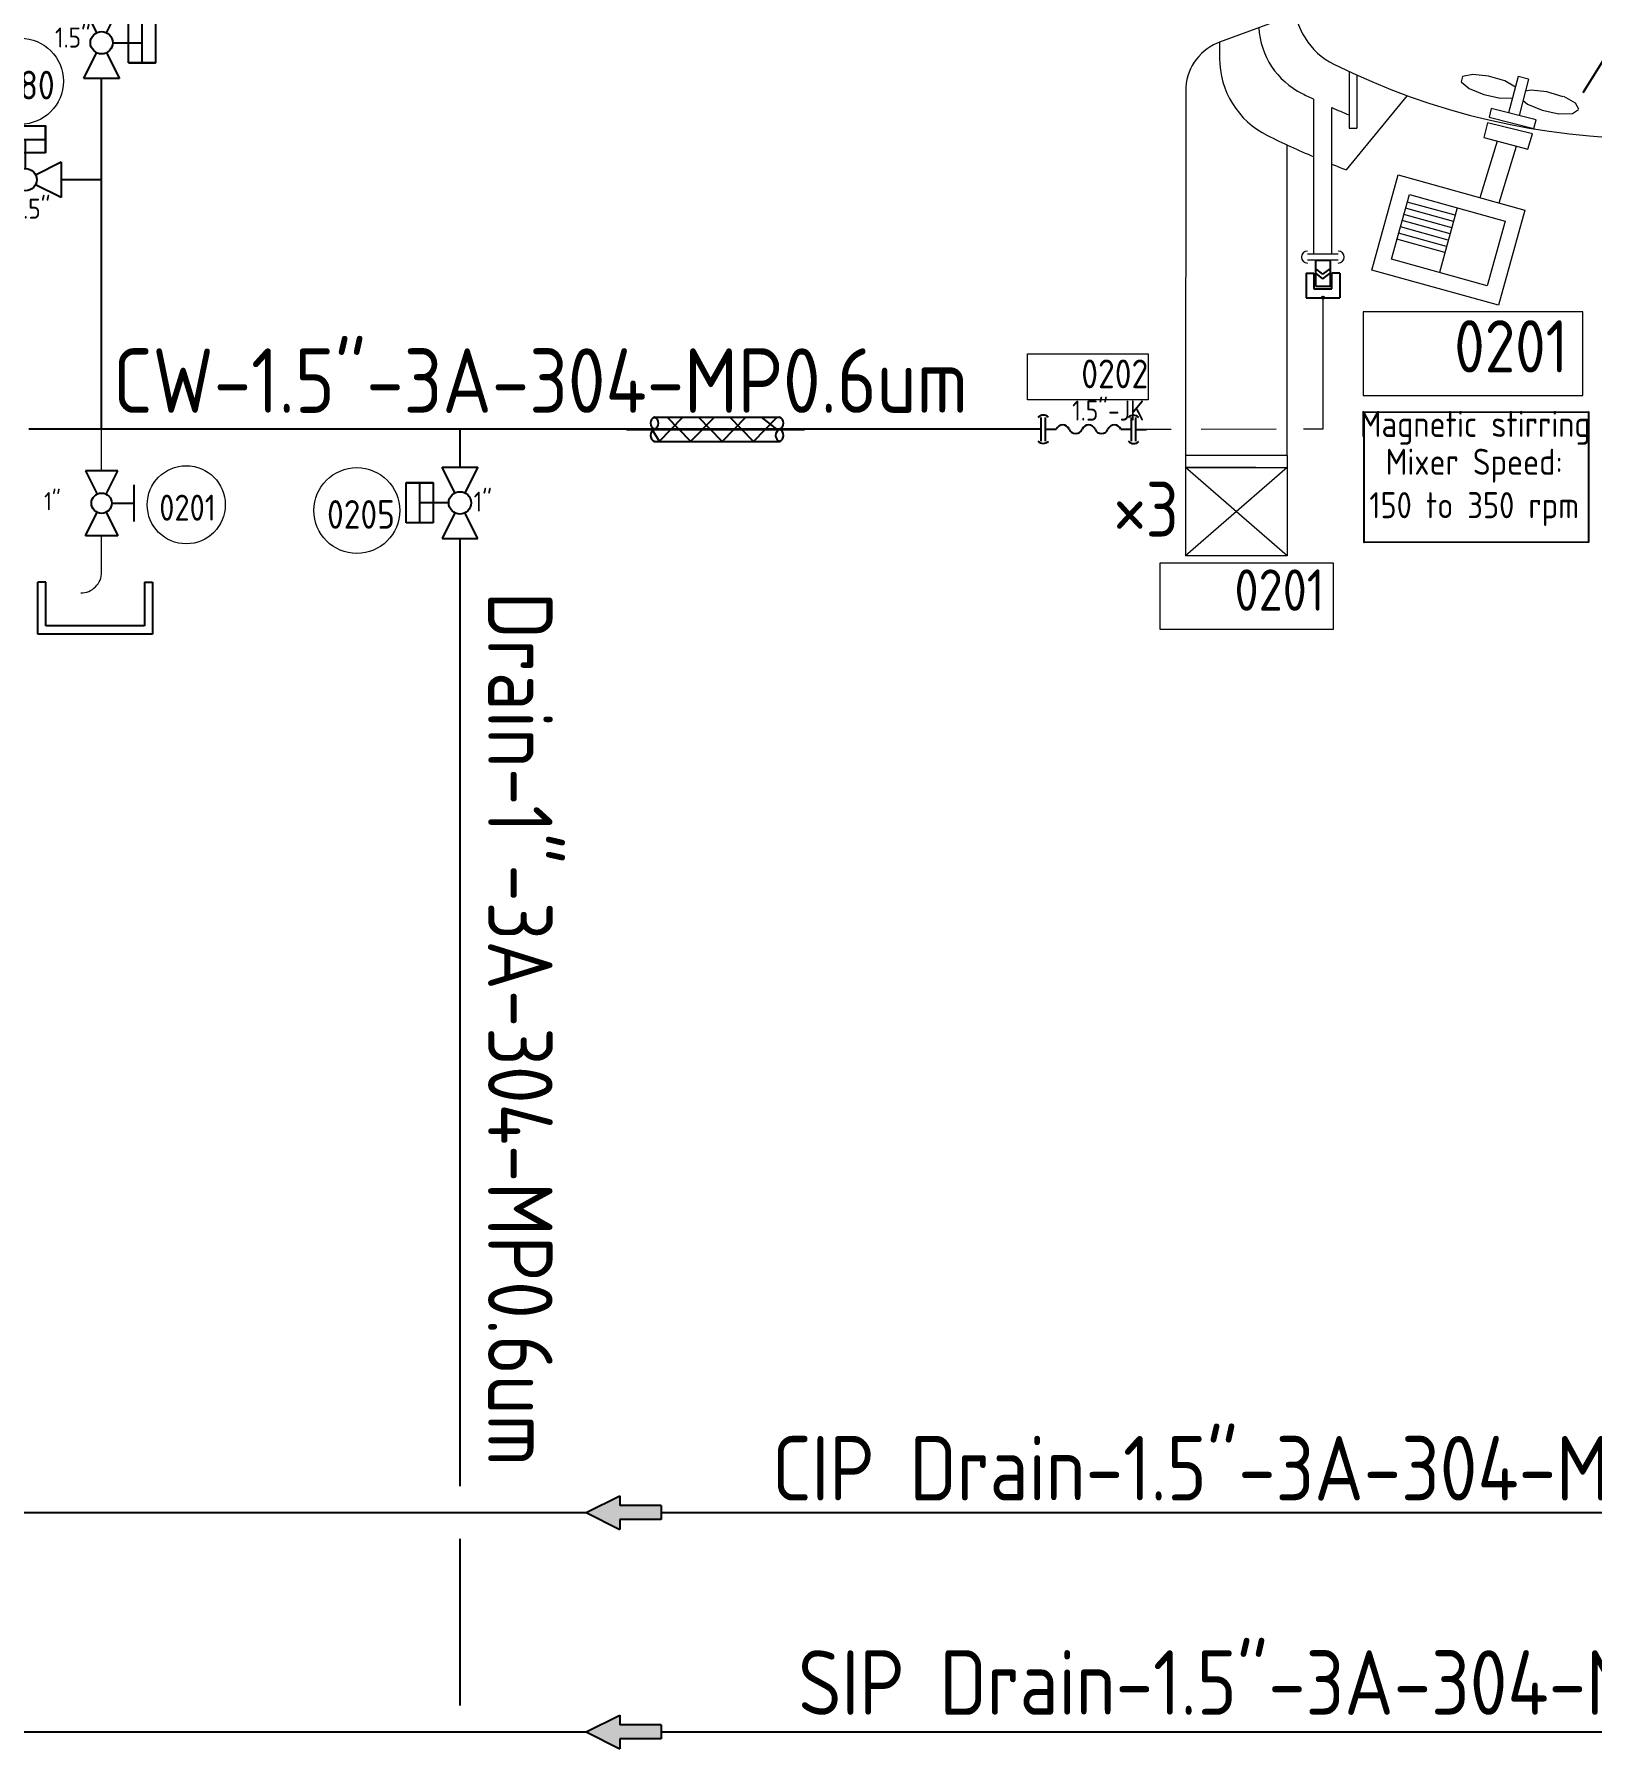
# Model space of a CAD drawing. Header units: millimetres. Extents: x -68339142 to 208, y -167 to 82456658.
# Drawn here: x -68334160 to -68333509, y 82447551 to 82448268 of the extents above; entities that cross this region are included whole.
import ezdxf
from ezdxf.enums import TextEntityAlignment as Align

# ---------------------------------------------------------------- set-up
doc = ezdxf.new("R2010")
doc.units = ezdxf.units.MM
doc.header["$MEASUREMENT"] = 0
doc.layers.add('AM_8', color=1, linetype='Continuous', lineweight=15)
doc.layers.add('Langurage', color=7, linetype='Continuous', lineweight=0)
for name, color, linetype in [('冷冻水出', 52, 'Continuous'), ('冷冻水进', 170, 'Continuous'), ('排管', 10, 'Continuous'), ('文字', 1, 'Continuous'), ('機器', 7, 'Continuous')]:
    doc.layers.add(name, color=color, linetype=linetype)
doc.styles.get("Standard").update_dxf_attribs({"font": 'gbenor.shx', "bigfont": 'gbcbig.shx'})

# ---------------------------------------------------------------- blocks, each defined once
blk = doc.blocks.new('*U303')
at = {"color": 7, "linetype": 'ByBlock', "lineweight": 9}
for p, q in [((11.06999995111465, -19.18800003377245), (-11.06999995111465, 7.11130496711121e-08)), ((-11.06999995111465, 7.11130496711121e-08), (-11.07000000588514, -19.1879998560046)), ((-11.06999995111465, 7.11130496711121e-08), (11.06999995111465, -7.111304789475525e-08)), ((11.06999995111465, -7.111304789475525e-08), (-11.07000000588514, -19.18799989154099)), ((11.06999995111465, -7.111304789475525e-08), (11.06999995111465, -19.18800006932495))]:
    blk.add_line(p, q, dxfattribs=at)
at = {"color": 0, "linetype": 'ByBlock', "lineweight": 9}
blk.add_line((11.06999995111465, -19.18800006932495), (-11.07000000588514, -19.18800000622612), dxfattribs=at)
at = {"color": 1, "linetype": 'ByBlock', "lineweight": 9}
blk.add_lwpolyline([(-16.63637571871041, -35.17339146052912), (21.16362428128959, -35.17339146052911), (21.16362428128959, -20.77339146052911), (-16.63637571871041, -20.77339146052911)], close=True, dxfattribs=at)
for tag, p, height, flags in [('YQJ_ITEMID', (12.09698766737247, -11.27666881555147), 5, 1), ('YQJ_CLASS_NAME', (12.50872703913311, -16.69544346930148), 5, 1), ('YQJ_CODE', (-15.41441134375584, -30.95963507853119), 9, 2)]:
    blk.add_attdef(tag, p, '', height=height, dxfattribs=dict(at, flags=flags))
blk.add_attdef('YQJ_NO', (-0.405869125397885, -31.15602829639695), '', height=9, dxfattribs=at)
blk = doc.blocks.new('*U267')
at = {"color": 7, "lineweight": 9}
for p, q in [((-8.429016727735961, 7.9691693013242), (-8.660523516943522, 7.059455600642014)), ((-8.660523516943522, 7.059455600642014), (-7.301809458293155, 5.898823838782391)), ((-6.680790860478464, 8.33913726860219), (-8.429016727735961, 7.9691693013242)), ((-3.970895275591556, 8.051897286926668), (-6.680790860478464, 8.33913726860219)), ((-1.15970267420389, 7.198646020937577), (-3.970895275591556, 8.051897286926668)), ((0.6685336402549185, 6.159278821160388), (-1.15970267420389, 7.198646020937577)), ((1.149910492806248, 7.962138032216078), (-0.5179421132642341, 1.715673505210088)), ((2.947776267378414, 7.504555209710905), (1.149910492806248, 7.962138032216078)), ((2.947776267378414, 7.504555209710905), (1.149910492806248, 7.962138032216078)), ((2.947776267378414, 7.504555209710905), (1.307578744322837, 1.24930392834858)), ((-7.301809458293155, 5.898823838782391), (-4.784256665163139, 4.855766399500407)), ((-4.784256665163139, 4.855766399500407), (-1.907170361258886, 4.261446649896516)), ((-1.907170361258886, 4.261446649896516), (0.1721006191873133, 4.300031040560043)), ((3.391084112044974, 5.639398499225624), (2.40393373145771, 5.43049298733904)), ((6.100979696863124, 5.352158517550105), (3.391084112044974, 5.639398499225624)), ((8.91217229825079, 4.498907251565925), (6.100979696863124, 5.352158517550105)), ((11.02518621175759, 3.40332682695507), (9.0052303817728, 4.551688129081501)), ((11.6125835666141, 2.324452088159795), (11.02518621175759, 3.40332682695507)), ((-5.394427636869205, -12.88233578653499), (-2.437005302864145, -3.121951033354437)), ((-2.126272618524945, -13.78759733706547), (0.8401458078386899, -3.997522768686851)), ((-9.991521184353132, -16.98831411561596), (-18.24448577117082, -14.70228683831238)), ((-9.695441657074934, -15.91941442318103), (-17.9484062438828, -13.63338714588727)), ((-9.337779567016423, -14.62819073900255), (-12.42173996543761, -25.76183564679968)), ((-10.583680238939, -19.12611350047109), (-18.83664482571248, -16.84008622317733)), ((-10.28760071168535, -18.05721380804107), (-18.54056529844902, -15.77118653074731)), ((-11.4719188208227, -22.33281257777099), (-19.72488340758146, -20.0467853004674)), ((-11.17583929353468, -21.26391288533114), (-19.42880388030326, -18.97788560804229)), ((-10.87975976623684, -20.19501319290603), (-19.13272435299068, -17.90898591560736))]:
    blk.add_line(p, q, dxfattribs=at)
for points in [[(4.244839008916371, 0.4923532155454264), (-3.485768607387308, 2.471939949832539), (-3.865303808183762, 0.9897933671435553), (3.865303808183763, -0.989793367143557)], [(3.633333706729445, -1.895674277534363), (-4.118460313641026, -0.008597069383633027), (-4.767624199611691, -2.543687446685636), (2.819959393633416, -4.510796837046019)], [(-19.4965140496256, -8.976132886069992), (2.281215595395861, -15.00844812049991), (-2.263005482862809, -31.41389349974206), (-24.04073512784498, -25.38157826530724)], [(-17.59074415377027, -12.34216346170879), (-1.084814980277315, -16.91421801629631), (-4.168775378678856, -28.04786292409344), (-20.6747045522111, -23.47580836950592)]]:
    blk.add_lwpolyline(points, close=True, dxfattribs=at)
at = {"color": 1, "linetype": 'ByBlock', "lineweight": 9}
blk.add_lwpolyline([(12.26747726009571, -32.51025728471535), (-25.53252273990429, -32.51025728471535), (-25.53252273990429, -46.91025728471535), (12.26747726009571, -46.91025728471535)], close=True, dxfattribs=at)
at = {"color": 7, "lineweight": 9}
blk.add_polyline3d([(1.992905171086659, 3.862945851945458, 0), (2.770065514190993, 3.199085069405829, 0), (5.287618307291542, 2.156027630133666, 0), (8.164704611249817, 1.561707880519952, 0), (10.48786985307243, 1.604818141807391, 0), (11.51952548309701, 2.271671210649128, 0)], dxfattribs=at)
at = {"color": 1, "linetype": 'ByBlock', "lineweight": 9}
for tag, p, height, flags in [('YQJ_ITEMID', (39.01820533211139, -5.218934115036973), 5, 1), ('输出信号类型1', (40.00446773862859, -21.80621936677994), 5, 1), ('输出信号类型2', (39.93355159926796, -27.05046879286556), 5, 1), ('输入信号类型1', (39.76389553414992, -32.93873774013105), 5, 1), ('YQJ_CODE', (-23.85428524441383, -42.8952266912021), 9, 2), ('输入信号类型2', (39.76389553414992, -38.73107787671574), 5, 1)]:
    blk.add_attdef(tag, p, '', height=height, dxfattribs=dict(at, flags=flags))
at = {"color": 1, "linetype": 'ByBlock', "lineweight": 9, "flags": 1}
for tag, p, p2 in [('YQJ_CLASS_NAME', (39.15347364574336, -11.03424770122888), (87.69514031241005, -11.03424770122888)), ('品牌', (40.2881325063463, -16.70370649604411), (47.29180897693454, -16.70370649604411))]:
    blk.add_attdef(tag, text='', height=1, dxfattribs=at).set_placement(p, p2, align=Align.ALIGNED)
at = {"color": 1, "linetype": 'ByBlock', "lineweight": 9}
for tag, p, height in [('电压', (-3.728041296204905, -38.39519873608156), 6.3), ('YQJ_NO', (-9.86561538877801, -42.96983988207383), 9), ('频率', (-3.728041296204905, -45.66627965492635), 6.3)]:
    blk.add_attdef(tag, p, '', height=height, dxfattribs=at)
blk = doc.blocks.new('*U302')
at = {"color": 0}
for p, q in [((3.380946980479639, 0), (0, 0)), ((3.380946980479639, -3.708082801808923), (3.380946980479639, 3.708082801804994)), ((4.719053019536076, -3.708082801808923), (4.719053019536076, 3.708082801804994)), ((4.719053019536076, 0), (8.1, 0)), ((31.69842821224318, -3.758037711016311), (31.69842821224318, 3.658127892597606)), ((33.03653425129962, -3.758037711016311), (33.03653425129962, 3.658127892597606)), ((31.69842821224318, -0.04995490920738804), (28.31748123176354, -0.04995490920738804)), ((33.03653425129962, -0.04995490920738804), (36.41748123176355, -0.04995490920738804))]:
    blk.add_line(p, q, dxfattribs=at)
at = {"color": 1, "linetype": 'ByBlock', "lineweight": 9}
blk.add_lwpolyline([(36.89138472730566, 9.197193433817127), (-0.9086152726943392, 9.197193433817127), (-0.9086152726943392, 23.59719343381713), (36.89138472730566, 23.59719343381713)], close=True, dxfattribs=at)
at = {"color": 0}
for centre, radius, start, end in [((4.029350639751647, 2.090597283887982), 2.340368230475572, 46.47917323098157, 135.7809304604455), ((10.12499999998465, -0.8437500000368343), 2.19375, 22.61986494908265, 157.3801350509174), ((18.22499999998465, -0.8437500000368343), 2.19375, 22.61986494908265, 157.3801350509174), ((26.32499999998465, -0.8437500000368343), 2.19375, 22.61986494908265, 157.3801350509174), ((32.34683187151519, 2.040642374680594), 2.340368230475572, 46.47917323098157, 135.7809304604455), ((4.029350639751647, -2.090597283891911), 2.340368230475572, 224.2190695395545, 313.5208267690184), ((14.17499999998465, 0.8437499999631656), 2.19375, 202.6198649490826, 337.3801350509173), ((22.27499999998465, 0.8437499999631656), 2.19375, 202.6198649490826, 337.3801350509173), ((32.34683187151519, -2.140552193099299), 2.340368230475572, 224.2190695395544, 313.5208267690184)]:
    blk.add_arc(centre, radius, start, end, dxfattribs=at)
at = {"color": 1, "linetype": 'ByBlock', "lineweight": 9}
for tag, p, height, flags in [('YQJ_CODE', (-0.4298996088424668, 12.99638209659043), 9, 2), ('YQJ_ITEMID', (27.58501167491789, -18.02776964529676), 5, 1), ('YQJ_CLASS_NAME', (28.04379899468125, -23.50729088758021), 5, 1)]:
    blk.add_attdef(tag, p, '', height=height, dxfattribs=dict(at, flags=flags))
for tag, p, height in [('YQJ_NO', (15.93699844922011, 12.85668890083155), 9), ('尺寸', (13.08301508509128, 2.727267964749727), 6.3)]:
    blk.add_attdef(tag, p, '', height=height, dxfattribs=at)
blk = doc.blocks.new('*U95')
at = {"color": 0}
for p, q in [((-5.625001017146588, 11.24999895703604), (5.624998982853413, 11.24999895703604)), ((-1.572236313827034, 3.144469550375107), (-5.625001017146588, 11.24999895703604)), ((5.624998982853413, 11.24999895703604), (1.572234279533859, 3.144469550375107)), ((-16.87500101714659, -6.328126042963961), (-16.87500101714659, 6.32812395703604)), ((-12.65625101714659, -6.32812604296396), (-12.65625101714659, 6.328123957036041)), ((-8.43750101714659, 6.328123957036042), (-8.43750101714659, -6.32812604296396)), ((-3.515626017146588, -1.042963958752807e-06), (-12.65625101714659, -1.042963958752807e-06)), ((-1.572236313827034, -3.144471636324852), (-5.625001017146588, -11.25000104296396)), ((5.624998982853414, -11.25000104296396), (1.572234279533859, -3.144471636324852)), ((-8.43750101714659, -6.32812604296396), (-16.87500101714659, -6.328126042963961)), ((-5.625001017146588, -11.25000104296396), (5.624998982853414, -11.25000104296396))]:
    blk.add_line(p, q, dxfattribs=at)
blk.add_lwpolyline([(-8.43750101714659, 6.328123957036042), (-8.43750101714659, 6.328123957036042), (-16.87500101714659, 6.32812395703604), (-16.87500101714659, 6.32812395703604)], close=True, dxfattribs=at)
at = {"color": 1, "linetype": 'ByBlock', "lineweight": 9}
blk.add_circle((-32.42817298714111, -2.420957636934908), 13.5, dxfattribs=at)
at = {"color": 0}
blk.add_circle((-1.01714658740093e-06, -1.042963958752807e-06), 3.515625, dxfattribs=at)
at = {"color": 1, "linetype": 'ByBlock', "lineweight": 9}
for tag, p, height, flags in [('YQJ_CODE', (-39.42523006583882, -0.01191315512504687), 9, 2), ('YQJ_ITEMID', (12.30389252496513, -9.268028050291264), 5, 1), ('YQJ_CLASS_NAME', (12.34145168959367, -15.0460218663336), 5, 1), ('品牌', (13.51525420045436, -20.57112130539599), 5, 1), ('供电电源', (13.40854493904772, -26.41575940861708), 5, 1), ('控制方式', (13.72867290480644, -33.13547494261206), 5, 1), ('输出信号类型1', (14.1519754470537, -39.40720924178709), 5, 1), ('输出信号类型2', (13.98124049918988, -46.42557879951505), 5, 1)]:
    blk.add_attdef(tag, p, '', height=height, dxfattribs=dict(at, flags=flags))
for tag, p, height in [('YQJ_NO', (-41.79120370366185, -8.126361429314318), 9), ('尺寸', (4.327781034033976, -2.757849525706746), 6.3)]:
    blk.add_attdef(tag, p, '', height=height, dxfattribs=at)
blk = doc.blocks.new('KGJK')
at = {"layer": 'AM_8'}
blk.add_hatch(color=256, dxfattribs=at).paths.add_polyline_path([(5848.813452545352, -1050.605828065278), (5848.813452545354, -1052.349464705978), (5853.939130079631, -1052.349464705978), (5853.939130079631, -1053.560979718961), (5858.105796746298, -1051.477646385627), (5853.939130079631, -1049.394313052294), (5853.939130079629, -1050.605828065278)])
at = {"layer": '文字'}
for p, q in [((5848.813452545354, -1050.605828065278), (5848.813452545354, -1052.349464705978)), ((5848.813452545354, -1050.605828065278), (5853.939130079631, -1050.605828065278)), ((5858.105796746298, -1051.477646385627), (5853.939130079631, -1049.394313052295)), ((5853.939130079631, -1049.394313052295), (5853.939130079631, -1050.605828065278)), ((5858.105796746298, -1051.477646385627), (5853.939130079631, -1053.560979718961)), ((5848.813452545354, -1052.349464705978), (5853.939130079631, -1052.349464705978)), ((5853.939130079631, -1052.349464705978), (5853.939130079631, -1053.560979718961))]:
    blk.add_line(p, q, dxfattribs=at)
blk = doc.blocks.new('保温')
at = {"ltscale": 0.1}
h = blk.add_hatch(dxfattribs=at)
h.set_pattern_fill('ANSI37', scale=2.234399999999999)
h.set_pattern_definition([(44.99999999999997, (-813.4420348629722, 754.6356316621168), (-5.016371069229228, 5.016371069229224), []), (135, (-813.4420348629722, 754.6356316621168), (-5.016371069229229, -5.016371069229224), [])])
h.paths.add_polyline_path([(40.0281178516377, 3.910200000015001), (-2.934541498689214e-11, 3.910200000015001, -0.6525360622096348), (-2.934541498689214e-11, 1.610711564126176e-11, 0.652536062208393), (-2.934541498689214e-11, -3.910199999979604), (40.0281178516377, -3.910199999979604, -0.652536062207818), (40.0281178516377, 1.610711564126176e-11, 0.6525360622075519)])
at = {"color": 7, "lineweight": 35}
blk.add_line((-8.915646761219492, 1.909583602355269e-13), (47.98137530246434, 1.909583602355269e-13), dxfattribs=at)
at = {"color": 7}
for p, q in [((-2.934541498689214e-11, 3.910200000005452), (40.0281178516377, 3.910200000005452)), ((-2.934541498689214e-11, -3.910199999992337), (40.0281178516377, -3.910199999992337))]:
    blk.add_line(p, q, dxfattribs=at)
for centre, start, end in [((0.8601914965108648, 1.955100000004413), 113.7482053907326, 246.2517946092674), ((0.8601914965108648, -1.955099999991298), 113.7482053907326, 246.2517946092674), ((-0.8601914965695556, 1.955100000004413), 293.7482053907326, 66.25179460926744), ((40.88830934817791, -1.955099999991298), 113.7482053907326, 246.2517946092674), ((39.16792635509749, 1.955100000004413), 293.748205391198, 66.25179460880196), ((39.16792635509749, -1.955099999991298), 293.7482053907326, 66.25179460926744)]:
    blk.add_arc(centre, 2.135964751742607, start, end, dxfattribs=at)
blk = doc.blocks.new('*U249')
at = {"color": 0}
for p, q in [((5.624998347017251, 11.2500002921007), (-5.62500165298275, 11.25000008377708)), ((-5.62500165298275, 11.25000008377708), (-1.572236799567799, 3.144470752185673)), ((1.572233793793094, 3.144470810413895), (5.624998347017251, 11.2500002921007)), ((8.437498438158832, 6.328125344181605), (16.87499843815883, 6.328125500424319)), ((8.437498672522903, -6.328124655818396), (8.437498438158832, 6.328125344181605)), ((12.65624843815883, 6.328125422302962), (12.6562486725229, -6.328124577697039)), ((16.87499843815883, 6.328125500424319), (16.87499867252291, -6.328124499575682)), ((3.515623555340869, 2.530400215108632e-07), (12.65624855534087, 4.223029615910394e-07)), ((-5.625001236335512, -11.24999991622292), (-1.572236683111356, -3.144470434514286)), ((1.572233910249538, -3.144470376286064), (5.624998763664489, -11.2499997078993)), ((5.624998763664489, -11.2499997078993), (-5.625001236335512, -11.24999991622292))]:
    blk.add_line(p, q, dxfattribs=at)
blk.add_lwpolyline([(8.437498672522903, -6.328124655818396), (8.437498672522903, -6.328124655818396), (16.87499867252291, -6.328124499575682), (16.87499867252291, -6.328124499575682)], close=True, dxfattribs=at)
at = {"color": 1, "linetype": 'ByBlock', "lineweight": 9}
blk.add_circle((27.81943893707833, 19.50005053176395), 13.5, dxfattribs=at)
at = {"color": 0}
blk.add_circle((-1.444659130839521e-06, 1.879388907107954e-07), 3.515625000000001, dxfattribs=at)
at = {"color": 1, "linetype": 'ByBlock', "lineweight": 9}
for tag, p, height, flags in [('YQJ_CODE', (20.82238185838062, 21.90909501357381), 9, 2), ('YQJ_ITEMID', (12.30389252496513, -9.268028050291264), 5, 1), ('YQJ_CLASS_NAME', (12.34145168959367, -15.0460218663336), 5, 1), ('品牌', (13.51525420045436, -20.57112130539599), 5, 1), ('供电电源', (13.40854493904772, -26.41575940861708), 5, 1), ('控制方式', (13.72867290480644, -33.13547494261206), 5, 1), ('输出信号类型1', (14.1519754470537, -39.40720924178709), 5, 1), ('输出信号类型2', (13.98124049918988, -46.42557879951505), 5, 1)]:
    blk.add_attdef(tag, p, '', height=height, dxfattribs=dict(at, flags=flags))
for tag, p, height in [('YQJ_NO', (18.4564082205576, 13.79464673938454), 9), ('尺寸', (-14.64195822867944, -1.527425564293926), 6.3)]:
    blk.add_attdef(tag, p, '', height=height, dxfattribs=at)
blk = doc.blocks.new('A$C27620217')
for p, q in [((4.837243720889091, 6.676243618130684), (0, 6.676243618130684)), ((0, 6.676243618130684), (0, 0)), ((4.837243720889091, 5.121372446417809), (1.769798547029495, 5.121372446417809)), ((1.769798547029495, 5.121372446417809), (1.769798547029495, 1.554871171712875)), ((3.75351470708847, 3.338121801614761), (4.837243720889091, 4.764253526926041)), ((4.675339505076408, 3.338121801614761), (5.759068518877029, 4.764253526926041)), ((4.837243720889091, 6.676243618130684), (4.837243720889091, 5.121372446417809)), ((4.837243720889091, 0), (0, 0)), ((1.769798547029495, 1.554871171712875), (4.837243720889091, 1.554871171712875)), ((3.75351470708847, 3.338121801614761), (4.837243720889091, 1.911990076303482)), ((4.675339505076408, 3.338121801614761), (5.759068518877029, 1.911990076303482)), ((4.837243720889091, 0), (4.837243720889091, 1.554871171712875))]:
    blk.add_line(p, q)
blk.add_lwpolyline([(2.217486172914505, 4.764253526926041), (7.457001268863678, 4.764253526926041), (7.457001268863678, 1.911990091204643), (2.217486172914505, 1.911990091204643)], close=True)
blk = doc.blocks.new('*U395')
at = {"color": 0}
for p, q in [((5.625000956863007, 11.24999964371079), (-5.624999043136993, 11.2499996437108)), ((-5.624999043136993, 11.2499996437108), (-1.572234339817441, 3.144470237071687)), ((1.572236253543452, 3.144470237071686), (5.625000956863007, 11.24999964371079)), ((11.250000956863, -6.328125356289209), (11.25000095686301, 6.328124643710791)), ((-5.624999043136998, -11.2500003562892), (-1.572234339817442, -3.144470949628271)), ((1.572236253543451, -3.144470949628272), (5.625000956863002, -11.25000035628921)), ((3.515625956863005, -3.562892069187973e-07), (11.250000956863, -3.562892086361735e-07)), ((5.625000956863002, -11.25000035628921), (-5.624999043136998, -11.2500003562892))]:
    blk.add_line(p, q, dxfattribs=at)
at = {"color": 1, "linetype": 'ByBlock', "lineweight": 9}
blk.add_circle((29.28030638470191, -0.5480421796139421), 13.5, dxfattribs=at)
at = {"color": 0}
blk.add_circle((9.568630048306659e-07, -3.562892061381717e-07), 3.515625, dxfattribs=at)
at = {"color": 1, "linetype": 'ByBlock', "lineweight": 9}
for tag, p, height, flags in [('YQJ_CODE', (23.1656032873896, 2.097533689550362), 9, 2), ('YQJ_ITEMID', (12.30389252496513, -9.268028050291264), 5, 1), ('YQJ_CLASS_NAME', (12.34145168959367, -15.0460218663336), 5, 1), ('品牌', (13.51525420045436, -20.57112130539599), 5, 1), ('供电电源', (13.40854493904772, -26.41575940861708), 5, 1), ('控制方式', (13.72867290480644, -33.13547494261206), 5, 1), ('输出信号类型1', (14.1519754470537, -39.40720924178709), 5, 1), ('输出信号类型2', (13.98124049918988, -46.42557879951505), 5, 1)]:
    blk.add_attdef(tag, p, '', height=height, dxfattribs=dict(at, flags=flags))
for tag, p, height in [('尺寸', (-19.88804794464439, -2.470717774286296), 6.3), ('YQJ_NO', (19.93790370382667, -6.045315182073985), 9)]:
    blk.add_attdef(tag, p, '', height=height, dxfattribs=at)
blk = doc.blocks.new('*U424')
at = {"color": 0}
for p, q in [((-6.3281270066676, 8.437499238496196), (-6.328127166980924, 16.87499923849619)), ((-6.328127166980924, 16.87499923849619), (6.328122833019076, 16.87499947896618)), ((-6.328127086824262, 12.6562492384962), (6.328122913175737, 12.65624947896618)), ((-1.913151494322848e-06, 3.515624358731189), (-2.086824261776588e-06, 12.65624935873119)), ((-3.144472469587793, 1.572234595666388), (-11.25000195322982, 5.624999144980092)), ((-11.25000195322982, 5.624999144980092), (-11.25000173947873, -5.625000855019907)), ((6.328122993332399, 8.437499478966181), (-6.3281270066676, 8.437499238496196)), ((3.144468717112165, 1.572234715156885), (11.24999804677018, 5.624999572482289)), ((11.24999804677018, 5.624999572482289), (11.24999826052127, -5.62500042751771)), ((-11.25000173947873, -5.625000855019907), (-3.144472409842544, -1.572235997694504)), ((11.24999826052127, -5.62500042751771), (3.144468776857413, -1.572235878204008))]:
    blk.add_line(p, q, dxfattribs=at)
blk.add_lwpolyline([(6.328122993332399, 8.437499478966181), (6.328122993332399, 8.437499478966181), (6.328122833019076, 16.87499947896618), (6.328122833019076, 16.87499947896618)], close=True, dxfattribs=at)
at = {"color": 1, "linetype": 'ByBlock', "lineweight": 9}
blk.add_circle((-1.595071053717515, 30.91430145869366), 13.5, dxfattribs=at)
at = {"color": 0}
blk.add_circle((-1.846354276071411e-06, -6.412688097564478e-07), 3.515625, dxfattribs=at)
at = {"color": 1, "linetype": 'ByBlock', "lineweight": 9}
for tag, p, height, flags in [('YQJ_CODE', (-8.592128132415223, 33.32334594050353), 9, 2), ('YQJ_ITEMID', (12.30389252496513, -9.268028050291264), 5, 1), ('YQJ_CLASS_NAME', (12.34145168959367, -15.0460218663336), 5, 1), ('品牌', (13.51525420045436, -20.57112130539599), 5, 1), ('供电电源', (13.40854493904772, -26.41575940861708), 5, 1), ('控制方式', (13.72867290480644, -33.13547494261206), 5, 1), ('输出信号类型1', (14.1519754470537, -39.40720924178709), 5, 1), ('输出信号类型2', (13.98124049918988, -46.42557879951505), 5, 1)]:
    blk.add_attdef(tag, p, '', height=height, dxfattribs=dict(at, flags=flags))
for tag, p, height in [('YQJ_NO', (-10.95810177023825, 25.20889766631425), 9), ('尺寸', (-3.408075264159443, -12.25559142480768), 6.3)]:
    blk.add_attdef(tag, p, '', height=height, dxfattribs=at)
blk = doc.blocks.new('*U92')
at = {"color": 0}
for p, q in [((1.110580270360832, -4.884136822378641), (0, 0)), ((-4.246138973480912, -6.102175325889597), (6.4672995141969, -3.666098318868975)), ((-3.8065952080191, -8.035211547793207), (6.906843279658712, -5.599134540772584)), ((1.550124035822644, -6.81717304428225), (2.660704306178313, -11.70130986663819))]:
    blk.add_line(p, q, dxfattribs=at)
for centre, start, end in [((-1.69652049714591, -6.507548344790954), 147.0294613946716, 236.3312186241357), ((4.343658916470987, -5.134101135968567), 329.2895650860985, 58.59132231556264)]:
    blk.add_arc(centre, 3.467212193297144, start, end, dxfattribs=at)
blk = doc.blocks.new('卫生卡箍')
at = {"color": 0}
for p, q in [((5.008810341451317, -5.493456002679887), (5.008810341451317, 5.493456002674066)), ((6.991189658571966, -5.493456002679887), (6.991189658571966, 5.493456002674066)), ((5.008810341451317, 0), (0, 0)), ((6.991189658571966, 0), (12, 0))]:
    blk.add_line(p, q, dxfattribs=at)
for centre, start, end in [((5.969408355187625, 3.09718116131553), 46.47917323098144, 135.7809304604455), ((5.969408355187625, -3.09718116132135), 224.2190695395544, 313.5208267690186)]:
    blk.add_arc(centre, 3.467212193297144, start, end, dxfattribs=at)
blk = doc.blocks.new('TANK_N_BIG_L')
at = {"linetype": 'ByBlock', "lineweight": 5}
for p, q in [((219.2374383956194, 117.1561709791422), (208.5053950250149, 117.1561709791422)), ((219.2374383956194, 115.0097622871399), (208.5053950250149, 115.0097622871399)), ((210.4322813153267, 115.0097622871399), (210.4322813153267, 104.8340512663126)), ((217.3105520606041, 115.0097622871399), (217.3105520606041, 104.8340512663126)), ((152.0022527128458, 107.9582513421774), (141.2702093422413, 107.9582513421774)), ((161.1901892721653, 110.5664259940386), (171.9222326427698, 110.566424742341)), ((161.1901890337467, 108.4200173169374), (171.9222323745489, 108.4200160354376)), ((163.1170753538609, 108.42001709342), (163.1170744597912, 100.7438899427652)), ((169.9953460842371, 108.4200162440538), (169.9953453093767, 101.8208579421043)), ((266.5526531487703, 110.566419750452), (255.8206097781658, 110.566419750452)), ((266.5526531487703, 108.4200110286474), (255.8206097781658, 108.4200110286474)), ((257.7474960833788, 108.4200110286474), (257.7474960833788, 101.3161127567291)), ((264.6257668286562, 108.4200110286474), (264.6257668286562, 100.1577726900578)), ((110.2628332078457, 103.3637293130159), (60.83683176338673, 82.38277399539948)), ((111.223100066185, 101.0851354300976), (61.80301176011562, 80.10669021308422)), ((152.0022527128458, 105.8118426352739), (141.2702093422413, 105.8118426352739)), ((143.1970956325531, 105.8118426352739), (143.1970956474543, 96.67322732508183)), ((150.0753663480282, 105.8118426352739), (150.0753663480282, 98.24085183441639)), ((301.1486881673336, 103.0090726613998), (290.4166448116302, 103.0090726613998)), ((301.1486881673336, 100.8626639544964), (290.4166448116302, 100.8626639544964)), ((292.3435311168432, 100.8626639544964), (292.3435311168432, 93.75876568257809)), ((299.2218018323183, 100.8626639544964), (299.2218018323183, 91.72663852572441)), ((345.4054546058178, 88.16736491024494), (334.6734112352133, 88.16736491024494)), ((345.4054546058178, 86.02095621824265), (334.6734112352133, 86.02095621824265)), ((336.6002975255251, 86.02095621824265), (336.6002975553274, 77.34276680648327)), ((343.4785683006048, 86.02095621824265), (343.4785683006048, 73.94930016994476)), ((60.26490925252438, 47.02253463864326), (60.26490925252438, -283.5878605395555)), ((358.5543881356716, 47.02253463864326), (358.5543881356716, -283.5878605395555)), ((60.26490925252438, 34.63211596012115), (28.9445139169693, 23.23242436349392)), ((358.5543881356716, 34.63211596012115), (389.8747834414244, 23.23242436349392)), ((28.9445139169693, 23.23242436349392), (28.9445139169693, 3.733918353915215)), ((389.8747834414244, 23.23242436349392), (389.8747834712267, -37.95200264453888)), ((45.35043530166149, 11.34953835606575), (60.26490925252438, 11.34953835606575)), ((45.35043530166149, 11.34953835606575), (45.35043530166149, 3.733918383717537)), ((45.35043530166149, 8.129141375422478), (60.26490925252438, 8.129141375422478)), ((373.4688621610403, 11.34953831136227), (358.5543881356716, 11.34953831136227)), ((373.4688621610403, 8.1291414052248), (358.5543881356716, 8.1291414052248)), ((373.4688621610403, 11.34953831136227), (373.4688621461391, -55.65833394229412)), ((0, 6.439226031303406), (0, -6.439226031303406)), ((2.57569032907486, 6.439226031303406), (2.57569032907486, -6.439226031303406)), ((2.57569032907486, 3.733918279409409), (45.35043530166149, 3.733918383717537)), ((2.57569032907486, -3.733918309211731), (45.35043530166149, -3.733918309211731)), ((28.9445139169693, -3.733918309211731), (28.9445139169693, -140.5942516773939)), ((45.35043530166149, -3.733918309211731), (45.35043530166149, -146.5655187368393)), ((358.5543881356716, -71.75499890744686), (389.874783501029, -37.95200258493423)), ((60.26490925252438, -151.9939432889223), (28.9445139169693, -140.5942516624928)), ((54.95995545387268, -179.708064571023), (54.95995545387268, -198.9852842539549)), ((60.26490925252438, -179.708064571023), (54.95995545387268, -179.708064571023)), ((60.26490925252438, -198.9852842539549), (54.95995545387268, -198.9852842539549)), ((358.5543881356716, -200.4454193562269), (389.8747835457325, -232.5030568689108)), ((373.4688621610403, -215.7109610289335), (373.4688621610403, -297.691772595048)), ((54.95995545387268, -234.5664838701487), (54.95995545387268, -253.8437035530806)), ((60.26490925252438, -234.5664838701487), (54.95995545387268, -234.5664838701487)), ((389.8747835457325, -232.5030568689108), (389.874783590436, -310.1918732225895)), ((60.26490925252438, -253.8437035530806), (54.95995545387268, -253.8437035530806)), ((60.83847871422768, -289.4766295552254), (28.9445139169693, -301.085083335638)), ((28.9445139169693, -301.085083335638), (28.9445139169693, -307.8380219042301)), ((28.9445139169693, -307.756532907486), (28.9445139169693, -307.8380219042301)), ((83.22926659882069, -313.4536553174257), (83.22926659882069, -337.1162704527378)), ((86.3962729871273, -314.9096594005823), (86.3962729871273, -337.1162704527378)), ((332.4230244904757, -314.9096594005823), (332.4230244904757, -337.1162704527378)), ((335.5900308191776, -313.4536553174257), (335.5900308191776, -337.1162704527378)), ((14.8253992497921, -319.9477075785398), (14.69773778319359, -479.1547989696264)), ((68.48071679472923, -389.7707859128714), (68.48071679472923, -325.0274282097816)), ((75.94855357706547, -389.7707859128714), (75.94855357706547, -328.4298297464848)), ((107.46347245574, -323.4941889047623), (82.02490748465061, -354.5504329204559)), ((311.3558249175549, -323.4941889047623), (336.7943898290396, -354.5504329204559)), ((83.22926659882069, -337.1162704527378), (86.3962729871273, -337.1162704527378)), ((335.5900308191776, -337.1162704527378), (332.4230244904757, -337.1162704527378)), ((57.21156924962997, -474.0865941792727), (57.21156924962997, -344.1178832650185)), ((65.73976723849773, -389.7707859128714), (78.68446227908134, -389.7707859128714)), ((78.65386119484901, -392.3464763015509), (65.77540914714336, -392.3464763015509)), ((44.18649643659592, -474.0865942239761), (14.68201823532581, -474.0865940898657)), ((14.68201823532581, -474.0865942239761), (14.68201823532581, -479.1547990888357)), ((44.18649643659592, -479.1547990888357), (14.68201823532581, -479.1547989696264)), ((57.21156924962997, -474.0865941792727), (14.82539939880371, -474.0865941792727)), ((57.21156924962997, -474.0865942239761), (57.21156924962997, -479.1547990888357))]:
    blk.add_line(p, q, dxfattribs=at)
at = {"lineweight": 5}
for p, q in [((108.0046460926533, 99.71892666816711), (113.2598890215158, 87.33885911107063)), ((65.17553894221783, 81.53830190002918), (71.07031089067459, 67.65166030824184))]:
    blk.add_line(p, q, dxfattribs=at)
for p, q in [((365.756429001689, -84.40240286290646), (358.5543881356716, -84.40240286290646)), ((365.756429001689, -84.40240286290646), (365.756429001689, -118.2826629430056)), ((365.756429001689, -118.2826629430056), (358.5543881356716, -118.2826629430056)), ((365.756429001689, -162.8482714891434), (358.5543881356716, -162.8482714891434)), ((365.756429001689, -162.8482714891434), (365.756429001689, -196.7285315841436)), ((365.756429001689, -196.7285315841436), (358.5543881356716, -196.7285315841436))]:
    blk.add_line(p, q)
at = {"linetype": 'ByBlock', "lineweight": 5}
for centre, radius, start, end in [((208.5053950250149, 116.0829666703939), 2.101552260574817, 90, 270), ((219.2374383956194, 116.0829666703939), 2.101552260574817, 270, 90), ((141.2702093422413, 106.8850470334291), 2.101552260574817, 90, 270), ((152.0022527128458, 106.8850470334291), 2.101552260574817, 270, 90), ((161.1901891678572, 109.4932216852903), 2.101552260574817, 89.99999316981084, 269.9999931698108), ((171.9222325086594, 109.4932204037905), 2.101552260574817, 269.9999931698108, 89.99999316981084), ((255.8206097781658, 109.4932154268026), 2.101552260574817, 90, 270), ((266.5526531487703, 109.4932154268026), 2.101552260574817, 270, 90), ((110.7680968642235, 102.2350999861956), 2.420988204182188, 293.0008476300102, 113.0008476300102), ((212.1932562738657, -190.1877202093601), 295.0418163629544, 99.57487503830602, 102.1539572918844), ((211.8649879544973, -187.230441942811), 292.0680073960823, 90.28105914090861, 98.24207887871225), ((211.5440337210894, -195.609375551343), 300.4987613138848, 81.15534927562312, 88.90043682165667), ((290.4166448116302, 101.9358683526516), 2.101552260574817, 90, 270), ((301.1486881673336, 101.9358683526516), 2.101552260574817, 270, 90), ((212.1932562738657, -190.1877202093601), 295.0418163629544, 103.5239704633485, 109.6249467010687), ((212.1932556778193, -190.1877217143774), 295.0418179721958, 74.23708838133511, 79.76347405709407), ((212.1932556778193, -190.1877217143774), 295.0418179721958, 65.06062808673317, 72.84424862396584), ((334.6734112352133, 87.09416061639786), 2.101552260574817, 90, 270), ((345.4054546058178, 87.09416061639786), 2.101552260574817, 270, 90), ((61.31992173194885, 81.24473206698895), 2.420988204182188, 113.0008476300102, 293.0008476300102), ((326.6736595332623, 46.85630367696285), 31.88158427370095, 0.4197752283421302, 58.19001208475246), ((83.32730478048325, 48.09543813765049), 23.08430702233856, 123.8958643912118, 182.4966059645202), ((190.5411288291216, -119.5617161393166), 222.0858497539494, 122.5441138935097, 122.7330770277831), ((1.287845283746719, 6.439226031303406), 2.52186271268978, 0, 180), ((1.287845283746719, -6.439226031303406), 2.52186271268978, 180, 0), ((90.09385718405247, -283.6552068293095), 29.82894789157962, 180, 243.6121998787685), ((328.7254402637482, -283.6552068293095), 29.82894789157962, 296.3878001212314, 0), ((36.50982843339443, -321.5265491306782), 21.74183086475298, 108.9919827590162, 175.8356471183967), ((78.16227799654007, -293.2530677318573), 32.81184268073757, 183.218032842162, 243.6121998787685), ((340.1153337061405, -292.4638762921095), 33.75982250598229, 296.6160580266441, 351.1019611064618), ((65.03754089772701, -307.8380219042301), 36.09302694881161, 180, 243.6121998787685), ((209.4096486717463, -43.16654053330421), 298.2894789157712, 243.6121998787685, 296.3878001212314), ((353.5942065864801, -307.620165720582), 36.37160907831663, 296.4999345747737, 355.9454352562677), ((209.4096486717463, -28.71553489565849), 328.1184268073757, 243.6121998787685, 244.5637671650534), ((209.4096486717463, -28.71553489565849), 328.1184268073757, 292.6162683280521, 296.3878001212314), ((209.4096486717463, -28.71553489565849), 328.1184268073757, 245.9993675342165, 247.3837316719479), ((209.4096486717463, -16.84673567116261), 360.930269488116, 243.6121998787685, 247.016793479924), ((209.4096486717463, -16.84673567116261), 360.9302694881162, 290.6669072079501, 296.3878001212314), ((209.4096486717463, -16.84673567116261), 360.930269488116, 248.2985213545061, 249.3330927920499), ((65.77540914714336, -391.0586311668158), 2.52186271268978, 90, 270), ((78.65386119484901, -391.0586311668158), 2.52186271268978, 270, 90)]:
    blk.add_arc(centre, radius, start, end, dxfattribs=at)
at = {"xscale": 1.33595186571, "yscale": 1.33595186571, "zscale": 1.33595186571}
for name, p in [('卫生卡箍', (38.87796813249588, -189.426066339016)), ('卫生卡箍', (38.87796813249588, -244.2844856530428)), ('*U92', (274.3678139746189, -334.2971812933683))]:
    blk.add_blockref(name, p, dxfattribs=at)
blk = doc.blocks.new('Jacket_Symbol_01')
blk.add_circle((0, 0), 0.5)

msp = doc.modelspace()

# ---------------------------------------------------------------- linework, layer by layer
at = {"color": 4}
msp.add_line((-68333374.4919844, 82448464.62180066), (-68333512.29238537, 82448243.58346896), dxfattribs=at)
at = {"color": 5}
for p, q in [((-68334132.27806467, 82448207.28367043), (-68334149.15374638, 82448207.28367044)), ((-68334132.27806467, 82448102.8187446), (-68334132.2780647, 82448130.84439869)), ((-68333738.97728595, 82448102.81874457), (-68334162.76311901, 82448102.8187446)), ((-68333982.28545046, 82448102.81874458), (-68333982.28545046, 82448086.99442768))]:
    msp.add_line(p, q, dxfattribs=at)
for p, q in [((-68334159.03987032, 82448017.08889931), (-68334159.03987032, 82448038.82586557)), ((-68334155.60393427, 82448038.82586557), (-68334159.03987032, 82448038.82586557)), ((-68334155.60393427, 82448020.52483536), (-68334155.60393427, 82448038.82586557)), ((-68334114.35959242, 82448038.82586557), (-68334114.35959242, 82448020.52483536)), ((-68334114.35959242, 82448038.82586557), (-68334110.92365637, 82448038.82586555)), ((-68334110.92365637, 82448038.82586557), (-68334110.92365637, 82448017.08889931)), ((-68334114.35959242, 82448020.52483536), (-68334155.60393427, 82448020.52483536)), ((-68334110.92365637, 82448017.08889931), (-68334159.03987032, 82448017.08889931))]:
    msp.add_line(p, q)
msp.add_lwpolyline([(-68333603.8561541, 82448110.0377791), (-68333509.92675714, 82448110.15187687), (-68333509.92675714, 82448055.52717932), (-68333603.8561541, 82448055.41308153)], close=True)
at = {"layer": '冷冻水出'}
msp.add_line((-68334132.27806467, 82448102.8187446), (-68334132.27806467, 82448249.61833227), dxfattribs=at)
at = {"layer": '冷冻水进', "color": 5, "lineweight": 9}
for p, q in [((-68333621.07689962, 82448157.39623168), (-68333621.07689962, 82448102.8187446)), ((-68334132.27806467, 82448085.4966808), (-68334132.27806467, 82448102.81874464)), ((-68333684.52255122, 82448102.76304878), (-68333697.10045761, 82448102.75200726)), ((-68333640.6060111, 82448102.80160096), (-68333671.95615861, 82448102.77408022)), ((-68333621.07689962, 82448102.8187446), (-68333629.14324574, 82448102.81166355)), ((-68334132.27806467, 82448043.03733185), (-68334132.27806467, 82448058.27168079))]:
    msp.add_line(p, q, dxfattribs=at)
msp.add_arc((-68334140.99836586, 82448043.03733185), 8.720301198530423, 270, 0.0009690330885417527, dxfattribs=at)
at = {"layer": '排管'}
for p, q in [((-68333982.28545046, 82448057.04692765), (-68333982.2854504, 82447660.4605746)), ((-68334667.51586676, 82447649.46057461), (-68333929.50055021, 82447649.4605746)), ((-68333898.0494861, 82447649.4605746), (-68332951.16899765, 82447649.4605746)), ((-68333982.28545038, 82447638.4605746), (-68333982.28545038, 82447568.66519131))]:
    msp.add_line(p, q, dxfattribs=at)
at = {"layer": '排管', "color": 1, "linetype": 'ByBlock', "lineweight": -3}
for p, q in [((-68335817.96005411, 82447557.66517682), (-68333929.50055684, 82447557.66519664)), ((-68333898.0494861, 82447557.66519699), (-68332591.65958904, 82447557.6652107))]:
    msp.add_line(p, q, dxfattribs=at)

# ---------------------------------------------------------------- block references
for name, p in [('TANK_N_BIG_L', (-68333693.29153478, 82448565.96433358)), ('Jacket_Symbol_01', (-68333621.07689962, 82448157.89623168))]:
    msp.add_blockref(name, p)
at = {"color": 7, "linetype": 'ByBlock'}
ref = msp.add_blockref('*U249', (-68334132.27806467, 82448264.61021687), dxfattribs=dict(at, xscale=1.332611986045726, yscale=1.332611986045726, zscale=1.332611986045726))
ref.add_attrib('YQJ_NO', '0202', (-68334107.68283385, 82448282.99312846), dxfattribs={"color": 1, "linetype": 'ByBlock', "lineweight": 9, "height": 11.99350787441153})
ref.add_attrib('尺寸', '1.5"', (-68334151.7901137, 82448262.57475126), dxfattribs={"color": 1, "linetype": 'ByBlock', "lineweight": 9, "height": 8.395455512088068})
ref = msp.add_blockref('*U424', (-68334164.14562875, 82448207.283671), dxfattribs=dict(at, xscale=1.332611986045726, yscale=1.332611986045726, zscale=1.332611986045726))
ref.add_attrib('YQJ_NO', '0180', (-68334178.74852651, 82448240.8773502), dxfattribs={"color": 1, "linetype": 'ByBlock', "lineweight": 9, "height": 11.99350787441153})
ref.add_attrib('尺寸', '1.5"', (-68334168.6872707, 82448190.95172298), dxfattribs={"color": 1, "linetype": 'ByBlock', "lineweight": 9, "height": 8.395455512088068})
ref = msp.add_blockref('*U267', (-68333542.10746622, 82448231.07931814), dxfattribs=dict(xscale=2.431432395592201, yscale=2.431432395592201, zscale=2.431432395592201))
ref.add_attrib('YQJ_NO', '0201', (-68333566.09504308, 82448126.60105741), dxfattribs={"color": 1, "linetype": 'ByBlock', "lineweight": 9, "height": 21.88289156032981})
at = {"xscale": 2.108304, "yscale": 2.108304, "zscale": 2.108304, "rotation": 90}
msp.add_blockref('A$C27620217', (-68333614.03912406, 82448157.89623168), dxfattribs=at)
ref = msp.add_blockref('*U302', (-68333743.49406838, 82448102.8187446), dxfattribs=dict(xscale=1.33595186571, yscale=1.33595186571, zscale=1.33595186571))
ref.add_attrib('YQJ_NO', '0202', (-68333722.20300557, 82448119.99466212), dxfattribs={"color": 1, "linetype": 'ByBlock', "lineweight": 9, "height": 12.02356679139})
ref.add_attrib('尺寸', '1.5"-JK', (-68333726.01578997, 82448106.46224332), dxfattribs={"color": 1, "linetype": 'ByBlock', "lineweight": 9, "height": 8.416496753973})
at = {"xscale": 1.3086931055, "yscale": 1.3086931055, "zscale": 1.3086931055}
msp.add_blockref('保温', (-68333900.8557389, 82448102.8187446), dxfattribs=at)
ref = msp.add_blockref('*U395', (-68334132.27806582, 82448071.88418123), dxfattribs=dict(xscale=1.21, yscale=1.21, zscale=1.21))
ref.add_attrib('YQJ_NO', '0201', (-68334108.15320234, 82448064.56934986), dxfattribs={"color": 1, "linetype": 'ByBlock', "lineweight": 9, "height": 10.89})
ref.add_attrib('尺寸', '1"', (-68334156.34260383, 82448068.89461273), dxfattribs={"color": 1, "linetype": 'ByBlock', "lineweight": 9, "height": 7.623000000000001})
ref = msp.add_blockref('*U95', (-68333982.28544824, 82448072.02067742), dxfattribs=dict(xscale=1.331, yscale=1.331, zscale=1.331))
ref.add_attrib('YQJ_NO', '0205', (-68334037.90954037, 82448061.20449035), dxfattribs={"color": 1, "linetype": 'ByBlock', "lineweight": 9, "height": 11.979})
ref.add_attrib('尺寸', '1"', (-68333976.52517168, 82448068.3499797), dxfattribs={"color": 1, "linetype": 'ByBlock', "lineweight": 9, "height": 8.385300000000003})
ref = msp.add_blockref('*U303', (-68333657.29765898, 82448086.80529633), dxfattribs=dict(xscale=1.9237706866224, yscale=1.9237706866224, zscale=1.9237706866224))
ref.add_attrib('YQJ_NO', '0201', (-68333658.0784581, 82448026.86824238), dxfattribs={"color": 1, "linetype": 'ByBlock', "lineweight": 9, "height": 17.3139361796016})
at = {"layer": '機器', "lineweight": 9, "xscale": -3.384651308526882, "yscale": 3.384651308526882, "zscale": 3.384651308526882}
for p in [(-68314101.85538061, 82451208.34590675), (-68314101.85538061, 82451116.55052549)]:
    msp.add_blockref('KGJK', p, dxfattribs=at)

# ---------------------------------------------------------------- texts
at = {"color": 5, "insert": (-68333948.54414292, 82448123.16869125), "char_height": 26.99268000000001, "attachment_point": 5}
msp.add_mtext('CW-1.5"-3A-304-MP0.6um', dxfattribs=at)
at = {"layer": 'Langurage', "color": 7, "linetype": 'ByBlock', "lineweight": -3, "char_height": 10.9013672241936, "width": 102.6037766994748, "attachment_point": 5}
for s, insert in [('Magnetic stirring', (-68333557.282444, 82448103.41913424)), ('\\pxqc;Mixer Speed:\\P150 to 350 rpm', (-68333557.7350784, 82448078.4959935))]:
    msp.add_mtext(s, dxfattribs=dict(at, insert=insert))
at = {"layer": 'Langurage', "linetype": 'ByBlock', "lineweight": -3, "insert": (-68333695.02180012, 82448069.36780366), "char_height": 22.99968, "width": 40.06085262627126, "attachment_point": 5}
msp.add_mtext('×3', dxfattribs=at)
at = {"layer": '排管', "insert": (-68333957.05903105, 82447851.84729065), "char_height": 26.99268000000001, "attachment_point": 5, "rotation": 270}
msp.add_mtext('Drain-1"-3A-304-MP0.6um', dxfattribs=at)
at = {"layer": '排管', "color": 1, "linetype": 'ByBlock', "lineweight": -3, "char_height": 26.99268000000001, "attachment_point": 5}
for s, insert in [('CIP Drain-1.5"-3A-304-MP0.6um', (-68333628.1247719, 82447667.9677861)), ('SIP Drain-1.5"-3A-304-MP0.6um', (-68333616.38676514, 82447578.27851795))]:
    msp.add_mtext(s, dxfattribs=dict(at, insert=insert))

doc.saveas('drawing.dxf')
